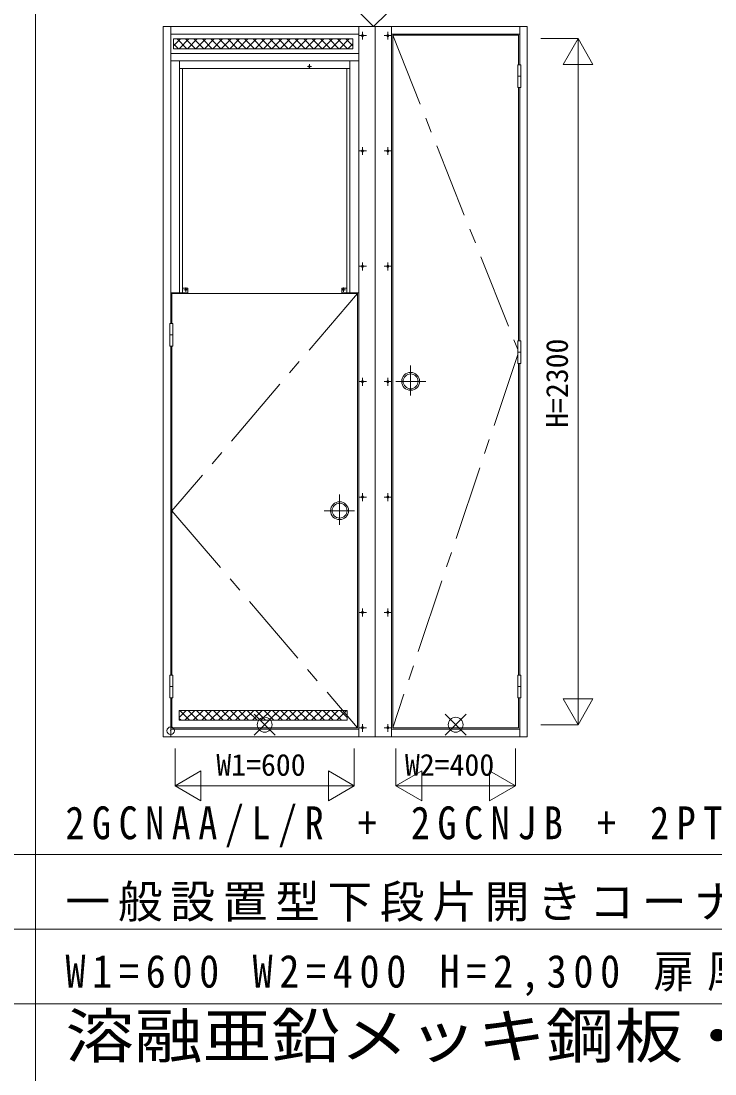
# Model space of a CAD drawing. Units: millimetres, scale not verified. Extents: x -14862 to 14850, y -10512 to 10500.
# Drawn here: x 4601 to 6926, y 5178 to 8707 of the extents above; entities that cross this region are included whole.
import ezdxf
from ezdxf.enums import TextEntityAlignment as Align

# ---------------------------------------------------------------- set-up
doc = ezdxf.new("R2010")
doc.units = ezdxf.units.MM
doc.header["$LTSCALE"] = 50
doc.header["$PDMODE"] = 32
doc.header["$PDSIZE"] = 25
doc.linetypes.add('CHAIN1', pattern=[8, 5, -1, 1, -1])
doc.layers.add('0-0_0', color=7, linetype='Continuous')
for name, color, linetype, lineweight in [('0-1_USER1', 7, 'Continuous', 9), ('0-3_YKK_11', 7, 'Continuous', 9), ('0-4_YKK_12', 2, 'Continuous', 9), ('0-5_YSS_K', 4, 'Continuous', 9), ('0-6_YKK_13', 3, 'Continuous', 9)]:
    doc.layers.add(name, color=color, linetype=linetype, lineweight=lineweight)
doc.styles.add('ＭＳ ゴシック', font='')
doc.styles.get('ＭＳ ゴシック').set_extended_font_data('MS Gothic')

msp = doc.modelspace()

# ---------------------------------------------------------------- linework, layer by layer
at = {"layer": '0-1_USER1'}
for p, q in [((4650.04, -8247.06), (4650.04, 9617.94)), ((-13949.96, 5912.94), (13950.04, 5912.94)), ((-13949.96, 5662.94), (13950.04, 5662.94)), ((-13949.96, 5412.94), (13950.04, 5412.94))]:
    msp.add_line(p, q, dxfattribs=at)
at = {"layer": '0-3_YKK_11'}
for p, q in [((5382.18, 6383.9), (5452.9, 6313.19)), ((5382.18, 6313.19), (5452.9, 6383.9)), ((6022.18, 6313.19), (6092.9, 6383.9)), ((6022.18, 6383.9), (6092.9, 6313.19))]:
    msp.add_line(p, q, dxfattribs=at)
for centre in [(5417.54, 6348.55), (6057.54, 6348.55)]:
    msp.add_circle(centre, 25, dxfattribs=at)
at = {"layer": '0-4_YKK_12'}
for p, q in [((6342.54, 8648.55), (6467.54, 8648.55)), ((6467.54, 8648.55), (6417.54, 8561.95)), ((6467.54, 8648.55), (6467.54, 6348.55)), ((6517.54, 8561.95), (6467.54, 8648.55)), ((6417.54, 8561.95), (6517.54, 8561.95)), ((6417.54, 6435.15), (6517.54, 6435.15)), ((6467.54, 6348.55), (6417.54, 6435.15)), ((6517.54, 6435.15), (6467.54, 6348.55)), ((6342.54, 6348.55), (6467.54, 6348.55)), ((5117.54, 6268.44), (5117.54, 6143.44)), ((5717.54, 6268.44), (5717.54, 6143.44)), ((5857.54, 6268.44), (5857.54, 6143.44)), ((6257.54, 6268.44), (6257.54, 6143.44)), ((5630.94, 6193.43), (5630.94, 6093.44)), ((5717.54, 6143.44), (5630.94, 6193.43)), ((6170.94, 6193.43), (6170.94, 6093.44)), ((6257.54, 6143.44), (6170.94, 6193.43)), ((5717.54, 6143.44), (5117.54, 6143.44)), ((5630.94, 6093.44), (5717.54, 6143.44)), ((6257.54, 6143.44), (5857.54, 6143.44)), ((6170.94, 6093.44), (6257.54, 6143.44))]:
    msp.add_line(p, q, dxfattribs=at)
for points in [[(5204.14, 6193.43), (5204.14, 6093.44), (5117.54, 6143.44)], [(5944.14, 6193.43), (5944.14, 6093.44), (5857.54, 6143.44)]]:
    msp.add_lwpolyline(points, close=True, dxfattribs=at)
at = {"layer": '0-5_YSS_K', "linetype": 'CHAIN1'}
for p, q in [((5782.54, 8688.44), (5692.4, 8778.57)), ((5782.54, 8688.44), (5872.68, 8778.57)), ((5733.02, 8658.44), (5758.96, 8658.44)), ((5745.04, 8670.88), (5745.04, 8644.94)), ((5818.02, 8658.44), (5842.54, 8658.44)), ((5830.04, 8670.88), (5830.04, 8644.94)), ((5846.54, 8660.44), (6265.54, 7605.89)), ((5560.75, 8554.95), (5574.33, 8554.95)), ((5567.52, 8547.62), (5567.52, 8562.9)), ((5733.02, 8271.77), (5758.96, 8271.77)), ((5745.04, 8284.21), (5745.04, 8258.27)), ((5818.02, 8271.77), (5842.54, 8271.77)), ((5830.04, 8284.21), (5830.04, 8258.27)), ((5733.02, 7885.1), (5758.96, 7885.1)), ((5745.04, 7897.54), (5745.04, 7871.61)), ((5818.02, 7885.1), (5842.54, 7885.1)), ((5830.04, 7897.54), (5830.04, 7871.61)), ((5146.75, 7806.55), (5160.33, 7806.55)), ((5153.52, 7799.22), (5153.52, 7814.51)), ((5674.75, 7806.55), (5688.33, 7806.55)), ((5681.52, 7799.22), (5681.52, 7814.51)), ((5728.54, 7793.55), (5106.54, 7065.99)), ((6265.54, 7588.98), (5846.54, 6338.44)), ((5733.02, 7498.44), (5758.96, 7498.44)), ((5745.04, 7510.88), (5745.04, 7484.94)), ((5818.02, 7498.44), (5842.54, 7498.44)), ((5830.04, 7510.88), (5830.04, 7484.94)), ((5733.02, 7111.77), (5758.96, 7111.77)), ((5745.04, 7124.21), (5745.04, 7098.27)), ((5818.02, 7111.77), (5842.54, 7111.77)), ((5830.04, 7124.21), (5830.04, 7098.27)), ((5106.54, 7065.99), (5728.54, 6338.44)), ((5733.02, 6725.1), (5758.96, 6725.1)), ((5745.04, 6737.54), (5745.04, 6711.6)), ((5818.02, 6725.1), (5842.54, 6725.1)), ((5830.04, 6737.54), (5830.04, 6711.6)), ((5733.02, 6338.44), (5758.96, 6338.44)), ((5745.04, 6350.88), (5745.04, 6324.94)), ((5818.02, 6338.44), (5842.54, 6338.44)), ((5830.04, 6350.88), (5830.04, 6324.94))]:
    msp.add_line(p, q, dxfattribs=at)
at = {"layer": '0-5_YSS_K'}
for p, q in [((5077.54, 6308.44), (5077.54, 8688.44)), ((5787.54, 8688.44), (5077.54, 8688.44)), ((5102.54, 8688.44), (5102.54, 7693.55)), ((5732.54, 8688.44), (5732.54, 6308.44)), ((5787.54, 8688.44), (5787.54, 6308.44)), ((5787.54, 8688.44), (5787.54, 6308.44)), ((6297.54, 8688.44), (5787.54, 8688.44)), ((5842.54, 8688.44), (5842.54, 6308.44)), ((6272.54, 8560.44), (6272.54, 8688.44)), ((6297.54, 6308.44), (6297.54, 8688.44)), ((5732.54, 8663.44), (5102.54, 8663.44)), ((5712.54, 8647.44), (5112.54, 8647.44)), ((5112.54, 8647.44), (5112.54, 8614.44)), ((5135.29, 8647.44), (5112.54, 8624.69)), ((5157.11, 8614.44), (5124.11, 8647.44)), ((5163.57, 8647.44), (5130.57, 8614.44)), ((5185.39, 8614.44), (5152.39, 8647.44)), ((5191.85, 8647.44), (5158.85, 8614.44)), ((5213.68, 8614.44), (5180.68, 8647.44)), ((5220.14, 8647.44), (5187.14, 8614.44)), ((5241.96, 8614.44), (5208.96, 8647.44)), ((5248.42, 8647.44), (5215.42, 8614.44)), ((5270.24, 8614.44), (5237.24, 8647.44)), ((5276.71, 8647.44), (5243.71, 8614.44)), ((5298.53, 8614.44), (5265.53, 8647.44)), ((5304.99, 8647.44), (5271.99, 8614.44)), ((5326.81, 8614.44), (5293.81, 8647.44)), ((5333.28, 8647.44), (5300.27, 8614.44)), ((5355.1, 8614.44), (5322.1, 8647.44)), ((5361.56, 8647.44), (5328.56, 8614.44)), ((5383.38, 8614.44), (5350.38, 8647.44)), ((5389.84, 8647.44), (5356.84, 8614.44)), ((5411.67, 8614.44), (5378.67, 8647.44)), ((5418.13, 8647.44), (5385.13, 8614.44)), ((5439.95, 8614.44), (5406.95, 8647.44)), ((5446.41, 8647.44), (5413.41, 8614.44)), ((5468.23, 8614.44), (5435.24, 8647.44)), ((5474.7, 8647.44), (5441.7, 8614.44)), ((5496.52, 8614.44), (5463.52, 8647.44)), ((5502.98, 8647.44), (5469.98, 8614.44)), ((5524.8, 8614.44), (5491.8, 8647.44)), ((5531.26, 8647.44), (5498.26, 8614.44)), ((5553.09, 8614.44), (5520.09, 8647.44)), ((5559.55, 8647.44), (5526.55, 8614.44)), ((5581.37, 8614.44), (5548.37, 8647.44)), ((5587.83, 8647.44), (5554.83, 8614.44)), ((5609.66, 8614.44), (5576.66, 8647.44)), ((5616.12, 8647.44), (5583.12, 8614.44)), ((5637.94, 8614.44), (5604.94, 8647.44)), ((5644.4, 8647.44), (5611.4, 8614.44)), ((5666.23, 8614.44), (5633.22, 8647.44)), ((5672.69, 8647.44), (5639.68, 8614.44)), ((5694.51, 8614.44), (5661.51, 8647.44)), ((5700.97, 8647.44), (5667.97, 8614.44)), ((5712.54, 8624.69), (5689.79, 8647.44)), ((5712.54, 8647.44), (5712.54, 8614.44)), ((6272.54, 8663.44), (5842.54, 8663.44)), ((5846.54, 8660.44), (5846.54, 6338.44)), ((6268.54, 8660.44), (5846.54, 8660.44)), ((6268.54, 8560.44), (6268.54, 8660.44)), ((5128.82, 8614.44), (5112.54, 8630.72)), ((5112.54, 8614.44), (5712.54, 8614.44)), ((5712.54, 8630.72), (5696.25, 8614.44)), ((5102.54, 8598.44), (5732.54, 8598.44)), ((5732.54, 8573.43), (5102.54, 8573.43)), ((5132.54, 7796.55), (5132.54, 8573.43)), ((5702.54, 8548.44), (5132.54, 8548.44)), ((5142.54, 7796.55), (5142.54, 8548.44)), ((5692.54, 7796.55), (5692.54, 8548.44)), ((5702.54, 7796.55), (5702.54, 8573.43)), ((6268.54, 7635.44), (6268.54, 8484.44)), ((6272.54, 7635.44), (6272.54, 8484.44)), ((5675.54, 7811.55), (5692.54, 7811.55)), ((5675.54, 7796.55), (5675.54, 7811.55)), ((5159.54, 7796.55), (5102.54, 7796.55)), ((5728.54, 7793.55), (5106.54, 7793.55)), ((5106.54, 7793.55), (5106.54, 7693.55)), ((5732.54, 7796.55), (5675.54, 7796.55)), ((5728.54, 7793.55), (5728.54, 6338.44)), ((5102.54, 7617.55), (5102.54, 6514.44)), ((5106.54, 7617.55), (5106.54, 6514.44)), ((6268.54, 6514.44), (6268.54, 7559.44)), ((6272.54, 6514.44), (6272.54, 7559.44)), ((5102.54, 6438.44), (5102.54, 6308.44)), ((5106.54, 6438.44), (5106.54, 6338.44)), ((6268.54, 6338.44), (6268.54, 6438.44)), ((6272.54, 6308.44), (6272.54, 6438.44)), ((5693.54, 6396.44), (5131.54, 6396.44)), ((5131.57, 6396.44), (5131.54, 6396.41)), ((5131.54, 6396.44), (5131.54, 6363.44)), ((5154.85, 6396.44), (5131.54, 6373.12)), ((5154.85, 6396.44), (5131.54, 6373.12)), ((5165.82, 6363.44), (5132.82, 6396.44)), ((5165.82, 6363.44), (5132.82, 6396.44)), ((5183.14, 6396.44), (5150.14, 6363.44)), ((5194.11, 6363.44), (5161.11, 6396.44)), ((5177.01, 6396.44), (5176.98, 6396.41)), ((5211.42, 6396.44), (5178.42, 6363.44)), ((5222.39, 6363.44), (5189.39, 6396.44)), ((5239.71, 6396.44), (5206.71, 6363.44)), ((5250.68, 6363.44), (5217.68, 6396.44)), ((5267.99, 6396.44), (5234.99, 6363.44)), ((5278.96, 6363.44), (5245.96, 6396.44)), ((5296.27, 6396.44), (5263.28, 6363.44)), ((5307.24, 6363.44), (5274.24, 6396.44)), ((5324.56, 6396.44), (5291.56, 6363.44)), ((5335.53, 6363.44), (5302.53, 6396.44)), ((5352.84, 6396.44), (5319.84, 6363.44)), ((5363.81, 6363.44), (5330.81, 6396.44)), ((5381.13, 6396.44), (5348.13, 6363.44)), ((5392.1, 6363.44), (5359.1, 6396.44)), ((5409.41, 6396.44), (5376.41, 6363.44)), ((5420.38, 6363.44), (5387.38, 6396.44)), ((5437.7, 6396.44), (5404.69, 6363.44)), ((5448.67, 6363.44), (5415.67, 6396.44)), ((5431.57, 6396.44), (5431.54, 6396.41)), ((5465.98, 6396.44), (5432.98, 6363.44)), ((5476.95, 6363.44), (5443.95, 6396.44)), ((5494.26, 6396.44), (5461.26, 6363.44)), ((5505.23, 6363.44), (5472.24, 6396.44)), ((5522.55, 6396.44), (5489.55, 6363.44)), ((5533.52, 6363.44), (5500.52, 6396.44)), ((5550.83, 6396.44), (5517.83, 6363.44)), ((5561.8, 6363.44), (5528.8, 6396.44)), ((5579.12, 6396.44), (5546.12, 6363.44)), ((5590.09, 6363.44), (5557.09, 6396.44)), ((5607.4, 6396.44), (5574.4, 6363.44)), ((5618.37, 6363.44), (5585.37, 6396.44)), ((5635.69, 6396.44), (5602.69, 6363.44)), ((5646.66, 6363.44), (5613.66, 6396.44)), ((5663.97, 6396.44), (5630.97, 6363.44)), ((5674.94, 6363.44), (5641.94, 6396.44)), ((5692.25, 6396.44), (5659.25, 6363.44)), ((5693.54, 6373.12), (5670.23, 6396.44)), ((5693.54, 6396.44), (5693.54, 6363.44)), ((5137.54, 6363.44), (5131.54, 6369.44)), ((5693.54, 6363.44), (5131.54, 6363.44)), ((5728.54, 6333.44), (5102.54, 6333.44)), ((5732.54, 6333.44), (5102.54, 6333.44)), ((5728.54, 6338.44), (5106.54, 6338.44)), ((6272.54, 6333.44), (5842.54, 6333.44)), ((6268.54, 6338.44), (5846.54, 6338.44)), ((5787.54, 6308.44), (5077.54, 6308.44)), ((6297.54, 6308.44), (5787.54, 6308.44))]:
    msp.add_line(p, q, dxfattribs=at)
msp.add_lwpolyline([(5159.54, 7796.55), (5159.54, 7811.55), (5142.54, 7811.55)], dxfattribs=at)
for centre, radius in [((5745.04, 8658.44), 3.5), ((5830.04, 8658.44), 3.5), ((5567.52, 8554.95), 2.5), ((5745.04, 8271.77), 3.5), ((5830.04, 8271.77), 3.5), ((5745.04, 7885.1), 3.5), ((5830.04, 7885.1), 3.5), ((5153.52, 7806.55), 2.5), ((5681.52, 7806.55), 2.5), ((5745.04, 7498.44), 3.5), ((5830.04, 7498.44), 3.5), ((5745.04, 7111.77), 3.5), ((5830.04, 7111.77), 3.5), ((5745.04, 6725.1), 3.5), ((5830.04, 6725.1), 3.5), ((5745.04, 6338.44), 3.5), ((5830.04, 6338.44), 3.5)]:
    msp.add_circle(centre, radius, dxfattribs=at)
msp.add_point((5102.54, 6328.44), dxfattribs=at)
at = {"layer": '0-6_YKK_13'}
for p, q in [((6265.54, 8560.44), (6265.54, 8484.44)), ((6265.54, 8560.44), (6275.54, 8560.44)), ((6275.54, 8560.44), (6275.54, 8484.44)), ((6265.54, 8522.43), (6275.54, 8522.43)), ((6265.54, 8484.44), (6275.54, 8484.44)), ((5099.54, 7693.55), (5099.54, 7617.55)), ((5109.54, 7693.55), (5099.54, 7693.55)), ((5109.54, 7693.55), (5109.54, 7617.55)), ((5109.54, 7655.55), (5099.54, 7655.55)), ((6265.54, 7635.44), (6275.54, 7635.44)), ((6265.54, 7635.44), (6265.54, 7559.44)), ((6275.54, 7635.44), (6275.54, 7559.44)), ((5109.54, 7617.55), (5099.54, 7617.55)), ((6265.54, 7597.43), (6275.54, 7597.43)), ((6265.54, 7559.44), (6275.54, 7559.44)), ((5099.54, 6514.44), (5099.54, 6438.44)), ((5109.54, 6514.44), (5099.54, 6514.44)), ((5109.54, 6514.44), (5109.54, 6438.44)), ((6265.54, 6514.44), (6275.54, 6514.44)), ((6265.54, 6514.44), (6265.54, 6438.44)), ((6275.54, 6514.44), (6275.54, 6438.44)), ((5109.54, 6476.44), (5099.54, 6476.44)), ((6265.54, 6476.44), (6275.54, 6476.44)), ((5109.54, 6438.44), (5099.54, 6438.44)), ((6265.54, 6438.44), (6275.54, 6438.44))]:
    msp.add_line(p, q, dxfattribs=at)
at = {"layer": '0-6_YKK_13', "linetype": 'CHAIN1'}
for p, q in [((5906.6, 7553.1), (5906.6, 7452.01)), ((5856.99, 7499.44), (5958.08, 7499.44)), ((5668.48, 7119.66), (5668.48, 7018.57)), ((5718.08, 7065.99), (5616.99, 7065.99))]:
    msp.add_line(p, q, dxfattribs=at)
at = {"layer": '0-6_YKK_13'}
for centre, radius in [((5906.6, 7499.44), 30), ((5906.6, 7499.44), 25), ((5668.48, 7065.99), 30), ((5668.48, 7065.99), 25)]:
    msp.add_circle(centre, radius, dxfattribs=at)

# ---------------------------------------------------------------- texts
at = {"layer": '0-0_0', "style": 'ＭＳ ゴシック', "width": 1.15}
msp.add_text('溶融亜鉛メッキ鋼板・枠(扉)板厚1.2ミリ', height=146.6, dxfattribs=at).set_placement((4750.04, 5187.94), align=Align.BOTTOM_LEFT)
at = {"layer": '0-0_0', "char_height": 110, "attachment_point": 7, "style": 'ＭＳ ゴシック'}
for s, insert in [('\\T1.4;\\W0.85;2GCNAA/L/R\\~+\\~2GCNJB\\~+\\~2PTNAA/R/L', (4750.04, 5937.94)), ('\\T1.17;一般設置型下段片開きコーナー分離型点検口片開き', (4750.04, 5687.94)), ('\\T1.33;\\W0.9;W1=600\\~W2=400\\~H=2,300\\~扉厚25(枠見込60)', (4750.04, 5437.94))]:
    msp.add_mtext(s, dxfattribs=dict(at, insert=insert))
at = {"layer": '0-4_YKK_12', "color": 4, "style": 'ＭＳ ゴシック'}
msp.add_text('H=2300', height=73.31, rotation=90, dxfattribs=at).set_placement((6455.54, 7343.55), align=Align.BOTTOM_LEFT)
for s, p in [('W1=600', (5255.54, 6155.44)), ('W2=400', (5887.54, 6155.44))]:
    msp.add_text(s, height=73.31, dxfattribs=at).set_placement(p, align=Align.BOTTOM_LEFT)

doc.saveas('drawing.dxf')
